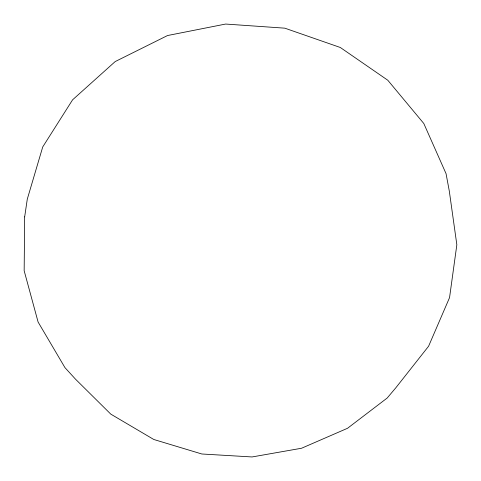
<?xml version="1.0" encoding="UTF-8"?>
<svg xmlns="http://www.w3.org/2000/svg" width="481" height="481" viewBox="0 0 481 481"><rect width="100%" height="100%" fill="white"/><g stroke="black" fill="none" stroke-linecap="round" stroke-linejoin="round"><path stroke-width="0.72" d="M24.669 216.883L24.158 270.737L38.101 322.048L64.953 367.622L75.487 379.148L110.786 414.123L153.8 439.49L201.84 453.992L252.062 456.95L301.587 448.238L347.547 428.276L387.175 398.034L395.845 387.764L428.589 346.236L449.555 297.613L456.842 244.763L449.308 191.113L446.061 173.683L423.809 123.509L387.8 80.243L340.32 47.493L284.812 28.169L225.631 24.05L167.538 35.534L115.193 61.568L72.601 99.807L42.725 146.952L27.279 199.182L24.669 216.883"/></g></svg>
